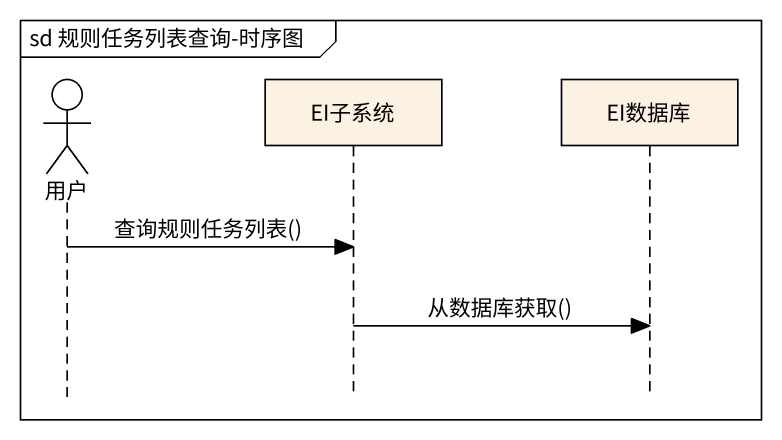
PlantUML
@startuml
mainframe sd 规则任务列表查询-时序图
hide footbox
actor 用户
participant EI子系统
participant EI数据库

用户 -> EI子系统 : 查询规则任务列表()
EI子系统 -> EI数据库 : 从数据库获取()
@enduml
